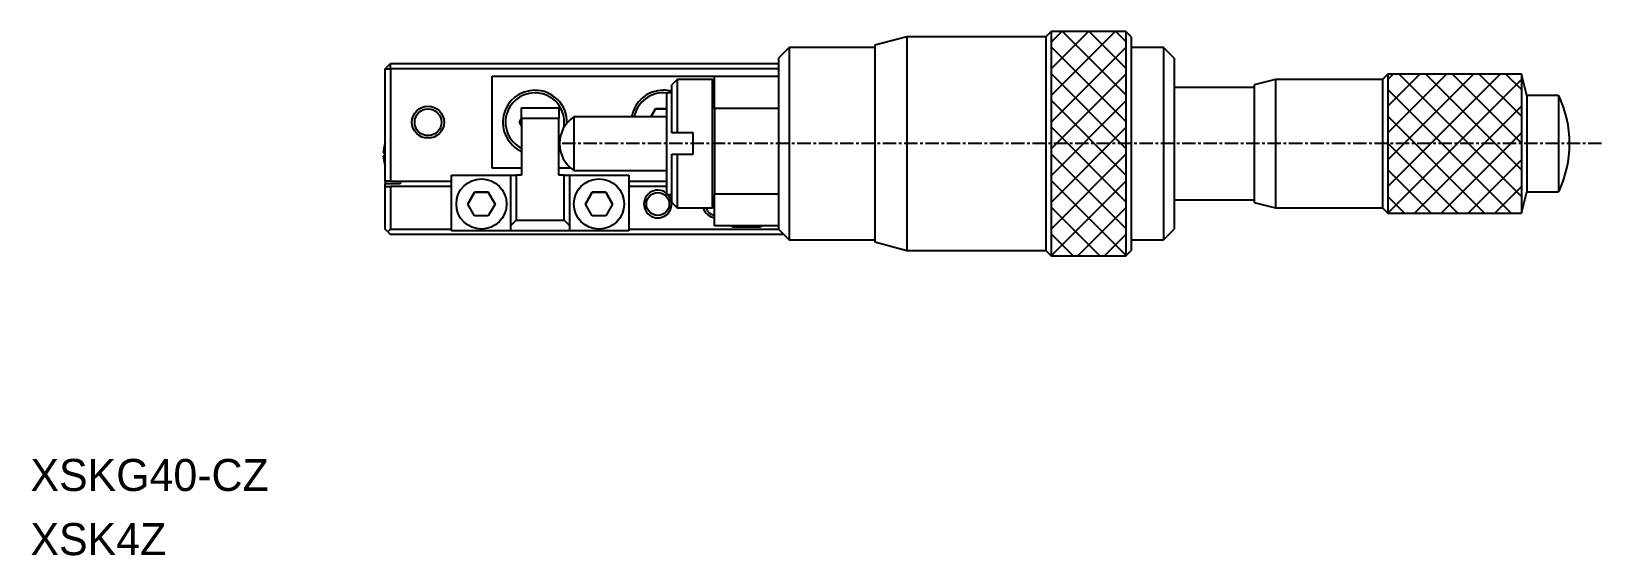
# Model space of a CAD drawing. Extents: x 401 to 707, y -6 to 214.
# Drawn here: x 403.4 to 550.3, y -5.5 to 43.5 of the extents above; entities that cross this region are included whole.
import ezdxf

# ---------------------------------------------------------------- set-up
doc = ezdxf.new("R2010")
doc.units = 0
doc.linetypes.add('CENTER', pattern=[2, 1.25, -0.25, 0.25, -0.25])
doc.layers.get('0').update_dxf_attribs({"linetype": 'CONTINUOUS'})
doc.layers.add('CENTER', color=1, linetype='CENTER')

msp = doc.modelspace()

# ---------------------------------------------------------------- linework, layer by layer
at = {"color": 7, "linetype": 'CONTINUOUS'}
for p, q in [((485.28, 43.04), (482.28, 42.24)), ((498.28, 43.04), (485.28, 43.04)), ((485.28, 43.04), (485.28, 23.04)), ((498.78, 43.54), (498.28, 43.04)), ((498.28, 43.04), (498.28, 23.04)), ((505.78, 43.54), (498.78, 43.54)), ((498.78, 43.54), (498.78, 22.54)), ((506.28, 43.04), (505.78, 43.54)), ((505.78, 43.54), (505.78, 22.54)), ((506.28, 43.04), (506.28, 23.04)), ((474.28, 42.04), (473.28, 41.04)), ((482.28, 42.04), (474.28, 42.04)), ((474.28, 42.04), (474.28, 24.04)), ((482.28, 42.24), (482.28, 23.84)), ((509.28, 42.04), (506.28, 42.04)), ((510.28, 41.04), (509.28, 42.04)), ((509.28, 42.04), (509.28, 24.04)), ((436.48, 40.04), (436.98, 40.54)), ((436.48, 29.54), (436.48, 40.04)), ((436.48, 40.04), (436.98, 40.04)), ((436.98, 40.54), (473.28, 40.54)), ((436.98, 40.04), (436.98, 40.54)), ((473.28, 40.04), (436.98, 40.04)), ((436.98, 40.04), (436.98, 29.54)), ((473.28, 41.04), (473.28, 28.38)), ((510.28, 41.04), (510.28, 25.04)), ((446.48, 39.34), (467.28, 39.34)), ((446.48, 30.74), (446.48, 39.34)), ((463.78, 39.04), (463.28, 38.54)), ((463.28, 34.04), (463.28, 38.54)), ((467.08, 39.04), (463.78, 39.04)), ((463.78, 39.04), (463.78, 34.04)), ((467.28, 38.84), (467.08, 39.04)), ((467.08, 27.04), (467.08, 39.04)), ((467.28, 39.34), (473.28, 39.34)), ((467.28, 36.34), (467.28, 39.34)), ((517.78, 38.29), (510.28, 38.29)), ((519.78, 39.04), (517.78, 38.54)), ((517.78, 38.54), (517.78, 27.54)), ((529.78, 39.04), (519.78, 39.04)), ((519.78, 39.04), (519.78, 27.04)), ((530.28, 39.54), (529.78, 39.04)), ((529.78, 39.04), (529.78, 27.04)), ((542.78, 39.54), (530.28, 39.54)), ((530.28, 39.54), (530.28, 26.54)), ((543.28, 37.54), (542.78, 39.54)), ((542.78, 39.54), (542.78, 26.54)), ((463.28, 37.79), (462.78, 37.79)), ((462.78, 37.79), (462.78, 28.29)), ((546.26, 37.54), (543.28, 37.54)), ((543.28, 37.54), (543.28, 28.54)), ((546.26, 37.54), (546.26, 28.54)), ((449.23, 35.38), (449.03, 35.04)), ((449.03, 35.04), (449.23, 35.38)), ((449.23, 35.39), (449.23, 36.39)), ((449.23, 36.39), (452.73, 36.39)), ((452.73, 35.39), (449.23, 35.39)), ((449.23, 35.39), (449.23, 30.09)), ((452.73, 36.39), (452.73, 35.39)), ((452.73, 30.09), (452.73, 35.39)), ((462.78, 35.54), (454.12, 35.54)), ((454.12, 35.54), (454.12, 30.54)), ((461.76, 36.29), (461.32, 35.54)), ((461.32, 35.54), (461.76, 36.29)), ((462.78, 36.29), (461.76, 36.29)), ((461.76, 36.29), (462.78, 36.29)), ((467.28, 36.34), (467.28, 28.34)), ((473.28, 36.34), (467.28, 36.34)), ((449.23, 34.71), (449.03, 35.04)), ((463.78, 34.04), (463.28, 34.04)), ((465.28, 34.04), (463.78, 34.04)), ((465.28, 32.04), (465.28, 34.04)), ((436.4, 32.93), (436.41, 32.93)), ((436.29, 32.22), (436.41, 32.22)), ((436.41, 31.86), (436.29, 31.86)), ((436.41, 31.15), (436.4, 31.15)), ((436.41, 32.22), (436.41, 31.86)), ((463.28, 32.04), (463.78, 32.04)), ((463.28, 27.54), (463.28, 32.04)), ((463.78, 32.04), (465.28, 32.04)), ((463.78, 32.04), (463.78, 27.04)), ((436.48, 29.54), (436.48, 29.29)), ((436.98, 29.54), (436.48, 29.54)), ((436.98, 29.54), (442.68, 29.54)), ((437.88, 29.54), (437.88, 29.29)), ((442.68, 30.09), (448.23, 30.09)), ((442.68, 24.89), (442.68, 30.09)), ((449.23, 30.74), (446.48, 30.74)), ((448.23, 30.09), (448.73, 30.09)), ((448.23, 25.39), (448.23, 30.09)), ((449.23, 30.09), (448.73, 30.09)), ((448.73, 30.09), (448.73, 25.89)), ((453.85, 30.74), (452.73, 30.74)), ((453.23, 30.09), (452.73, 30.09)), ((453.23, 30.09), (453.73, 30.09)), ((453.23, 25.89), (453.23, 30.09)), ((453.73, 30.09), (459.28, 30.09)), ((453.73, 30.09), (453.73, 25.39)), ((454.12, 30.54), (462.78, 30.54)), ((459.28, 30.09), (459.28, 24.89)), ((459.28, 29.54), (462.78, 29.54)), ((436.48, 29.04), (436.48, 29.29)), ((437.88, 29.29), (436.48, 29.29)), ((436.48, 29.04), (436.98, 29.04)), ((436.48, 25.04), (436.48, 29.04)), ((442.68, 29.04), (436.98, 29.04)), ((436.98, 29.04), (436.98, 25.04)), ((444.84, 28.49), (444.21, 27.39)), ((444.21, 27.39), (444.84, 28.49)), ((446.11, 28.49), (444.84, 28.49)), ((444.84, 28.49), (446.11, 28.49)), ((446.75, 27.39), (446.11, 28.49)), ((446.11, 28.49), (446.75, 27.39)), ((455.84, 28.49), (455.21, 27.39)), ((455.21, 27.39), (455.84, 28.49)), ((457.11, 28.49), (455.84, 28.49)), ((455.84, 28.49), (457.11, 28.49)), ((457.75, 27.39), (457.11, 28.49)), ((457.11, 28.49), (457.75, 27.39)), ((462.78, 29.04), (459.28, 29.04)), ((462.78, 28.29), (463.28, 28.29)), ((467.28, 28.34), (473.28, 28.34)), ((467.28, 25.34), (467.28, 28.34)), ((473.28, 28.34), (473.28, 28.38)), ((473.28, 28.38), (473.28, 28.24)), ((473.28, 28.34), (473.28, 28.24)), ((473.28, 28.24), (473.28, 26.64)), ((542.78, 26.54), (543.28, 28.54)), ((543.28, 28.54), (546.26, 28.54)), ((444.84, 26.29), (444.21, 27.39)), ((446.75, 27.39), (446.11, 26.29)), ((455.84, 26.29), (455.21, 27.39)), ((457.75, 27.39), (457.11, 26.29)), ((463.28, 27.54), (463.78, 27.04)), ((463.78, 27.04), (467.08, 27.04)), ((467.08, 27.04), (467.28, 27.24)), ((473.28, 26.64), (473.28, 25.34)), ((510.28, 27.79), (517.78, 27.79)), ((517.78, 27.54), (519.78, 27.04)), ((519.78, 27.04), (529.78, 27.04)), ((529.78, 27.04), (530.28, 26.54)), ((530.28, 26.54), (542.78, 26.54)), ((436.73, 24.79), (436.48, 25.04)), ((436.98, 25.04), (436.73, 24.79)), ((436.98, 25.04), (442.68, 25.04)), ((446.11, 26.29), (444.84, 26.29)), ((448.73, 25.89), (448.23, 25.39)), ((448.23, 24.89), (448.23, 25.39)), ((448.73, 25.89), (453.23, 25.89)), ((453.73, 25.39), (453.23, 25.89)), ((453.73, 25.39), (453.73, 24.89)), ((457.11, 26.29), (455.84, 26.29)), ((459.28, 25.04), (473.28, 25.04)), ((473.28, 25.34), (467.28, 25.34)), ((468.85, 25.34), (469.03, 25.25)), ((469.03, 25.25), (470.28, 25.25)), ((470.28, 25.25), (471.53, 25.25)), ((471.53, 25.25), (471.7, 25.34)), ((473.28, 25.34), (473.28, 25.04)), ((473.28, 25.04), (474.28, 24.04)), ((509.28, 24.04), (510.28, 25.04)), ((436.73, 24.79), (436.98, 24.54)), ((473.78, 24.54), (436.98, 24.54)), ((448.23, 24.89), (442.68, 24.89)), ((453.73, 24.89), (448.23, 24.89)), ((459.28, 24.89), (453.73, 24.89)), ((474.28, 24.04), (482.28, 24.04)), ((482.28, 23.84), (485.28, 23.04)), ((506.28, 24.04), (509.28, 24.04)), ((485.28, 23.04), (498.28, 23.04)), ((498.28, 23.04), (498.78, 22.54)), ((498.78, 22.54), (505.78, 22.54)), ((505.78, 22.54), (506.28, 23.04))]:
    msp.add_line(p, q, dxfattribs=at)
at = {"color": 3, "linetype": 'CONTINUOUS'}
for p, q in [((498.78, 37.54), (504.78, 43.54)), ((498.78, 40.04), (502.28, 43.54)), ((498.78, 42.54), (499.78, 43.54)), ((499.83, 43.54), (505.78, 37.6)), ((502.33, 43.54), (505.78, 40.1)), ((504.83, 43.54), (505.78, 42.6)), ((498.78, 42.1), (505.78, 35.1)), ((498.78, 35.04), (505.78, 42.04)), ((498.78, 39.6), (505.78, 32.6)), ((498.78, 32.54), (505.78, 39.54)), ((530.28, 29.04), (540.78, 39.54)), ((530.28, 31.54), (538.28, 39.54)), ((530.28, 34.04), (535.78, 39.54)), ((530.28, 36.54), (533.28, 39.54)), ((530.28, 39.04), (530.78, 39.54)), ((530.28, 26.54), (542.78, 39.04)), ((531.33, 39.54), (542.78, 28.1)), ((533.83, 39.54), (542.78, 30.6)), ((536.33, 39.54), (542.78, 33.1)), ((538.83, 39.54), (542.78, 35.6)), ((541.33, 39.54), (542.78, 38.1)), ((498.78, 37.1), (505.78, 30.1)), ((498.78, 30.04), (505.78, 37.04)), ((530.28, 38.1), (541.83, 26.54)), ((530.28, 35.6), (539.33, 26.54)), ((532.78, 26.54), (542.78, 36.54)), ((440.34, 33.8), (440.48, 33.79)), ((498.78, 34.6), (505.78, 27.6)), ((498.78, 27.54), (505.78, 34.54)), ((535.28, 26.54), (542.78, 34.04)), ((530.28, 33.1), (536.83, 26.54)), ((498.78, 32.1), (505.78, 25.1)), ((498.78, 25.04), (505.78, 32.04)), ((537.78, 26.54), (542.78, 31.54)), ((498.78, 29.6), (505.78, 22.6)), ((498.78, 22.54), (505.78, 29.54)), ((530.28, 30.6), (534.33, 26.54)), ((530.28, 28.1), (531.83, 26.54)), ((540.28, 26.54), (542.78, 29.04)), ((498.78, 27.1), (503.33, 22.54)), ((501.28, 22.54), (505.78, 27.04)), ((498.78, 24.6), (500.83, 22.54)), ((503.78, 22.54), (505.78, 24.54))]:
    msp.add_line(p, q, dxfattribs=at)
msp.add_circle((440.48, 35.04), 1.5, dxfattribs=at)
at = {"color": 7, "linetype": 'CONTINUOUS'}
for centre, radius in [((440.48, 35.04), 1.25), ((445.48, 27.39), 2.35), ((456.48, 27.39), 2.35), ((461.98, 27.39), 1.07)]:
    msp.add_circle(centre, radius, dxfattribs=at)
for centre, radius, start, end in [((450.48, 35.04), 3, 90, 245.5062), ((450.48, 35.04), 2.75, 349.5243, 243.6111), ((450.48, 35.04), 3, 358.5678, 90), ((462.48, 35.04), 3, 90, 170.4059), ((462.48, 35.04), 2.75, 83.7371, 169.5243), ((462.48, 35.04), 3, 74.534, 90), ((536.78, 33.04), 10.5, 0, 25.3769), ((455.78, 33.04), 3, 123.5573, 180), ((439.48, 32.04), 3.19, 163.8933, 176.7703), ((439.48, 32.04), 3.2, 159.6359, 163.8775), ((450.48, 35.04), 2.75, 324.4379, 328.1984), ((450.48, 35.04), 3, 318.5904, 320.0834), ((455.78, 33.04), 3, 180, 236.4427), ((536.78, 33.04), 10.5, 334.6231, 0), ((439.48, 32.04), 3.19, 183.2297, 196.1067), ((439.48, 32.04), 3.2, 196.1225, 200.3641), ((467.48, 27.39), 1.07, 199.0008, 259.2778)]:
    msp.add_arc(centre, radius, start, end, dxfattribs=at)
at = {"color": 3, "linetype": 'CONTINUOUS'}
for centre, start, end in [((461.98, 27.39), 52.0201, 270), ((461.98, 27.39), 270, 43.8131), ((467.48, 27.39), 195.6185, 261.1501)]:
    msp.add_arc(centre, 1.3, start, end, dxfattribs=at)
at = {"layer": 'CENTER', "color": 1, "linetype": 'CENTER'}
msp.add_line((550.28, 33.04), (452.78, 33.04), dxfattribs=at)

# ---------------------------------------------------------------- texts
at = {"color": 7, "linetype": 'CONTINUOUS'}
for s, p in [('XSKG40-CZ', (403.28, 0.54)), ('XSK4Z', (403.28, -5.46))]:
    msp.add_text(s, height=3, dxfattribs=at).set_placement(p)

doc.saveas('drawing.dxf')
